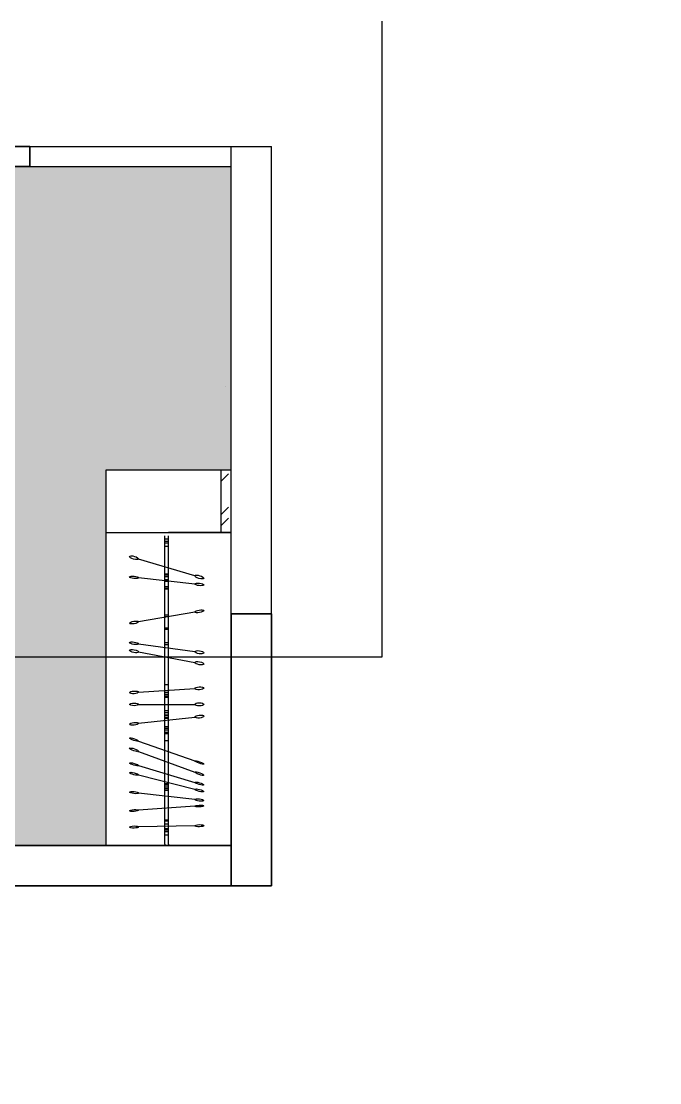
# Model space of a CAD drawing. Header units: millimetres. Extents: x 2258 to 5600, y 711 to 2563.
# Drawn here: x 4162.7 to 4285.2, y 1166.4 to 1370.1 of the extents above; entities that cross this region are included whole.
import ezdxf

# ---------------------------------------------------------------- set-up
doc = ezdxf.new("R2010")
doc.units = ezdxf.units.MM
for name, color, linetype, lineweight in [('HAT', 8, 'Continuous', 18), ('PQI-A-IN-FURN', 39, 'Continuous', 13), ('PQI-A-WALL', 30, 'Continuous', 50), ('PQI-ST-COLM', 34, 'Continuous', 40), ('WAL', 7, 'Continuous', 30)]:
    doc.layers.add(name, color=color, linetype=linetype, lineweight=lineweight)

msp = doc.modelspace()

# ---------------------------------------------------------------- hatches: boundary and pattern name
at = {"layer": 'HAT', "lineweight": 30, "true_color": 0x636466}
h = msp.add_hatch(color=251, dxfattribs=at)
h.dxf.hatch_style = 1
h.paths.add_polyline_path([(4202.997, 1342.212), (4164.363, 1342.212), (4155.043, 1342.212), (4155.043, 1330.212), (4131.043, 1330.212), (4131.043, 1301.412), (4131.043, 1262.292), (4092.643, 1262.292), (4055.083, 1262.292), (4055.083, 1330.212), (4031.083, 1330.212), (4031.083, 1300.806), (4031.08, 1248.127), (4178.995, 1248.127), (4178.995, 1283.972), (4202.997, 1283.972)])
h.paths.add_polyline_path([(4178.995, 1248.127), (4031.08, 1248.127), (4031.08, 1235.153), (4031.085, 1235.153), (4031.085, 1211.974), (4054.264, 1211.974), (4119.937, 1211.972), (4130.296, 1211.972), (4130.296, 1228.414), (4140.634, 1228.414), (4140.634, 1232.936, -0.4142136), (4141.045, 1233.347), (4150.499, 1233.347, -0.4142136), (4150.91, 1232.936), (4150.91, 1228.414), (4161.125, 1228.414), (4161.125, 1211.972), (4178.995, 1211.972)])
h.paths.add_polyline_path([(4041.578, 1218.601, -0.0925071), (4043.052, 1217.398, -0.147434), (4041.305, 1216.746, -0.0415583), (4041.613, 1216.245, -0.1092039), (4040.202, 1216.201, -0.1332645), (4040.742, 1214.084, -0.0957329), (4039.413, 1214.685, -0.0925071), (4038.724, 1212.911, -0.1474341), (4037.564, 1214.371, -0.0415583), (4037.182, 1213.924, -0.1092039), (4036.704, 1215.252, -0.1332644), (4034.858, 1214.084, -0.0957329), (4035.019, 1215.534, -0.0925071), (4033.119, 1215.641, -0.1474341), (4034.149, 1217.196, -0.0415583), (4033.606, 1217.42, -0.1092039), (4034.721, 1218.285, -0.1332644), (4033.04, 1219.68, -0.0957329), (4034.469, 1219.975, -0.0925071), (4033.983, 1221.815, -0.1474339), (4035.78, 1221.316, -0.0415583), (4035.826, 1221.902, -0.1092039), (4036.993, 1221.109, -0.1332644), (4037.8, 1223.139, -0.0957329), (4038.522, 1221.871, -0.0925071), (4040.122, 1222.901, -0.147434), (4040.203, 1221.038, -0.0415583), (4040.775, 1221.176, -0.1092039), (4040.381, 1219.821, -0.1332644), (4042.561, 1219.68, -0.0957329)], flags=16)
h.paths.add_polyline_path([(4478.761, 1276.791), (4478.761, 1314.351), (4546.681, 1314.351), (4546.681, 1338.351), (4517.275, 1338.351), (4451.622, 1338.354), (4451.622, 1338.349), (4428.443, 1338.349), (4428.443, 1315.17), (4428.441, 1249.497), (4428.441, 1239.138), (4444.883, 1239.138), (4444.883, 1228.8), (4449.405, 1228.8, -0.4142136), (4449.816, 1228.389), (4449.816, 1218.935, -0.4142136), (4449.405, 1218.524), (4444.883, 1218.524), (4444.883, 1208.309), (4428.441, 1208.309), (4428.441, 1195.472), (4558.681, 1195.472), (4558.681, 1205.071), (4558.681, 1214.391), (4546.681, 1214.391), (4546.681, 1238.391), (4517.881, 1238.391), (4478.761, 1238.391)])
h.paths.add_polyline_path([(4435.07, 1327.856, -0.0925071), (4433.867, 1326.382, -0.147434), (4433.215, 1328.129, -0.0415583), (4432.714, 1327.821, -0.1092039), (4432.67, 1329.232, -0.1332645), (4430.553, 1328.691, -0.0957329), (4431.154, 1330.021, -0.0925071), (4429.38, 1330.71, -0.1474341), (4430.84, 1331.87, -0.0415583), (4430.393, 1332.252, -0.1092039), (4431.72, 1332.729, -0.1332644), (4430.553, 1334.576, -0.0957329), (4432.003, 1334.415, -0.0925071), (4432.11, 1336.314, -0.1474341), (4433.664, 1335.284, -0.0415583), (4433.889, 1335.828, -0.1092039), (4434.754, 1334.713, -0.1332644), (4436.149, 1336.394, -0.0957329), (4436.444, 1334.965, -0.0925071), (4438.284, 1335.45, -0.1474339), (4437.785, 1333.654, -0.0415583), (4438.371, 1333.608, -0.1092039), (4437.578, 1332.441, -0.1332644), (4439.608, 1331.634, -0.0957329), (4438.34, 1330.911, -0.0925071), (4439.37, 1329.312, -0.147434), (4437.507, 1329.231, -0.0415583), (4437.644, 1328.659, -0.1092039), (4436.29, 1329.053, -0.1332644), (4436.149, 1326.873, -0.0957329)], flags=16)
h.paths.add_polyline_path([(4558.681, 1195.472), (4428.441, 1195.472), (4428.441, 1190.439), (4500.441, 1190.439), (4500.441, 1166.437), (4558.681, 1166.437)])
at = {"layer": 'HAT', "lineweight": 30, "true_color": 0xadddf7}
h = msp.add_hatch(color=141, dxfattribs=at)
h.dxf.hatch_style = 1
edge = h.paths.add_edge_path()
edge.add_line((4130.043, 1336.212), (4056.083, 1336.212))
edge.add_line((4056.083, 1336.212), (4056.083, 1316.134))
edge.add_line((4056.083, 1316.134), (4090.716, 1316.134))
edge.add_ellipse((4087.56, 1251.094), major_axis=(0, -65.149), ratio=0.84, start_angle=163.05711, end_angle=176.69354, ccw=False)
edge.add_ellipse((4131.299, 1408.137), major_axis=(0, -100.333), ratio=0.84, start_angle=-19.2534, end_angle=-0.85392)
edge.add_line((4130.043, 1307.814), (4130.043, 1336.212))
h.paths.add_polyline_path([(4087.046, 1332.226), (4087.204, 1321.828), (4065.514, 1321.828), (4065.356, 1332.226)], flags=16)
h.paths.add_polyline_path([(4098.106, 1332.226), (4119.797, 1332.226), (4119.955, 1321.828), (4098.264, 1321.828)], flags=16)
edge = h.paths.add_edge_path()
edge.add_line((4552.681, 1313.351), (4532.603, 1313.351))
edge.add_line((4532.603, 1313.351), (4532.603, 1278.717))
edge.add_ellipse((4467.563, 1281.874), major_axis=(-65.149, 0), ratio=0.84, start_angle=163.05711, end_angle=176.69354, ccw=False)
edge.add_ellipse((4624.605, 1238.135), major_axis=(-100.333, 0), ratio=0.84, start_angle=-19.2534, end_angle=-0.85392)
edge.add_line((4524.283, 1239.391), (4552.681, 1239.391))
edge.add_line((4552.681, 1239.391), (4552.681, 1313.351))
h.paths.add_polyline_path([(4548.695, 1271.328), (4548.695, 1249.637), (4538.297, 1249.479), (4538.297, 1271.17)], flags=16)
h.paths.add_polyline_path([(4538.297, 1282.229), (4538.297, 1303.92), (4548.695, 1304.078), (4548.695, 1282.388)], flags=16)
at = {"layer": 'HAT', "lineweight": 30, "true_color": 0x7aafdf}
h = msp.add_hatch(color=143, dxfattribs=at)
h.dxf.hatch_style = 1
edge = h.paths.add_edge_path(flags=0)
edge.add_line((4532.603, 1313.351), (4523.901, 1313.351))
edge.add_line((4523.901, 1313.351), (4523.901, 1263.76))
edge.add_ellipse((4554.629, 1244.454), major_axis=(-37.671, -12.298), ratio=0.8684506, start_angle=-56.62986, end_angle=-54.13017, ccw=False)
edge.add_ellipse((4492.656, 1284.774), major_axis=(-39.986, 0), ratio=0.84, start_angle=143.95969, end_angle=177.46022, ccw=False)
edge.add_line((4532.603, 1283.286), (4532.603, 1313.351))
edge = h.paths.add_edge_path()
edge.add_line((4523.901, 1313.351), (4479.761, 1313.351))
edge.add_line((4479.761, 1313.351), (4479.761, 1239.391))
edge.add_line((4479.761, 1239.391), (4524.283, 1239.391))
edge.add_ellipse((4624.605, 1238.135), major_axis=(-100.333, 0), ratio=0.84, start_angle=-19.2534, end_angle=-0.85392, ccw=False)
edge.add_ellipse((4467.563, 1281.874), major_axis=(-65.149, 0), ratio=0.84, start_angle=163.05711, end_angle=176.69354)
edge.add_line((4532.603, 1278.717), (4532.603, 1313.351))
edge.add_line((4532.603, 1313.351), (4523.901, 1313.351))
h.paths.add_polyline_path([(4548.695, 1271.328, -0.27732), (4538.297, 1271.17), (4538.297, 1249.479, -0.27732), (4548.695, 1249.637)])
h.paths.add_polyline_path([(4548.695, 1304.078, -0.27732), (4538.297, 1303.92), (4538.297, 1282.229, -0.27732), (4548.695, 1282.388)])
h.paths.add_polyline_path([(4087.046, 1332.226), (4065.356, 1332.226, -0.27732), (4065.514, 1321.828), (4087.204, 1321.828, -0.27732)])
h.paths.add_polyline_path([(4119.797, 1332.226), (4098.106, 1332.226, -0.27732), (4098.264, 1321.828), (4119.955, 1321.828, -0.27732)])
at = {"layer": 'HAT', "lineweight": 30}
h = msp.add_hatch(dxfattribs=at)
h.set_pattern_fill('GOST_GLASS', color=4, angle=180)
h.set_pattern_definition([(225, (4754.019, 2609.0577), (-8.485281, 1e-15), [5, -7]), (225, (4751.898, 2609.0577), (-8.485281, 1e-15), [2, -10]), (225, (4754.019, 2606.9364), (-8.485281, 1e-15), [2, -10])])
h.paths.add_polyline_path([(4200.995, 1271.972), (4202.995, 1271.972), (4202.995, 1283.972), (4200.995, 1283.972)])

# ---------------------------------------------------------------- linework, layer by layer
at = {"color": 246, "lineweight": 30}
msp.add_line((4202.002, 1300.042), (4202.002, 1300.042), dxfattribs=at)
at = {"layer": 'HAT', "color": 18, "lineweight": 30, "true_color": 0x000000}
for p, q in [((4231.967, 1248.127), (4231.967, 1370.075)), ((4202.997, 1256.401), (4202.997, 1346.075)), ((4202.997, 1342.212), (4202.997, 1346.075)), ((4210.724, 1256.401), (4210.724, 1346.075)), ((4210.724, 1204.247), (4210.724, 1346.075)), ((4164.363, 1342.212), (4202.997, 1342.212)), ((3970.426, 1248.127), (4231.967, 1248.127)), ((4210.724, 1204.247), (4023.359, 1204.247))]:
    msp.add_line(p, q, dxfattribs=at)
at = {"layer": 'HAT', "color": 7, "lineweight": 30}
msp.add_line((4164.363, 1346.075), (4210.724, 1346.075), dxfattribs=at)
at = {"layer": 'HAT', "color": 24, "lineweight": 30}
for p, q in [((4202.995, 1283.972), (4178.995, 1283.972)), ((4178.995, 1283.972), (4178.995, 1211.972)), ((4178.995, 1283.972), (4178.995, 1271.972)), ((4202.995, 1283.972), (4178.995, 1283.972)), ((4202.995, 1283.972), (4200.995, 1283.972)), ((4200.995, 1283.972), (4200.995, 1271.972)), ((4202.995, 1211.972), (4202.995, 1283.972)), ((4178.995, 1271.972), (4202.995, 1271.972)), ((4202.995, 1271.972), (4190.995, 1271.972)), ((4178.995, 1211.972), (4202.995, 1211.972)), ((4190.286, 1212.186), (4190.286, 1211.972)), ((4190.995, 1212.186), (4190.995, 1211.972))]:
    msp.add_line(p, q, dxfattribs=at)
at = {"layer": 'PQI-A-IN-FURN'}
msp.add_line((4202.996, 1320.316), (4202.996, 1337.308), dxfattribs=at)
at = {"layer": 'PQI-A-IN-FURN', "color": 18, "true_color": 0x000000}
msp.add_line((4202.996, 1302.316), (4202.996, 1320.316), dxfattribs=at)
at = {"layer": 'PQI-A-WALL', "color": 0, "lineweight": 35, "ltscale": 1000}
msp.add_lwpolyline([(4031.083, 1342.212), (4164.363, 1342.212), (4164.363, 1346.075), (4023.357, 1346.075), (4023.357, 1300.806), (4031.083, 1300.806), (4031.083, 1342.212)], dxfattribs=at)
msp.add_lwpolyline([(4202.995, 1211.972), (4119.936, 1211.972), (4119.936, 1204.246), (4202.995, 1204.246)], close=True, dxfattribs=at)
at = {"layer": 'PQI-ST-COLM', "color": 0, "lineweight": 35}
msp.add_lwpolyline([(4210.724, 1204.247), (4210.724, 1256.401), (4202.997, 1256.401), (4202.997, 1204.247)], close=True, dxfattribs=at)
at = {"layer": 'WAL', "color": 24}
for p, q in [((4190.286, 1212.186), (4190.286, 1271.332)), ((4190.995, 1270.715), (4190.286, 1270.715)), ((4190.995, 1212.186), (4190.995, 1271.332)), ((4190.995, 1270.284), (4190.286, 1270.284)), ((4190.995, 1269.976), (4190.286, 1269.976)), ((4190.995, 1269.297), (4190.286, 1269.297)), ((4196.058, 1263.697), (4185.223, 1266.905)), ((4196.058, 1262.111), (4185.223, 1263.305)), ((4190.995, 1263.996), (4190.286, 1263.996)), ((4190.995, 1263.811), (4190.286, 1263.811)), ((4190.995, 1263.502), (4190.286, 1263.502)), ((4190.995, 1262.886), (4190.286, 1262.886)), ((4190.995, 1262.701), (4190.286, 1262.701)), ((4190.995, 1262.578), (4190.286, 1262.578)), ((4190.995, 1261.591), (4190.286, 1261.591)), ((4190.995, 1261.283), (4190.286, 1261.283)), ((4190.995, 1261.098), (4190.286, 1261.098)), ((4197.745, 1261.925), (4197.742, 1261.926)), ((4196.058, 1256.736), (4185.223, 1254.877)), ((4190.995, 1256.166), (4190.286, 1256.166)), ((4190.995, 1255.796), (4190.286, 1255.796)), ((4190.995, 1253.639), (4190.286, 1253.639)), ((4190.995, 1253.392), (4190.286, 1253.392)), ((4185.223, 1250.636), (4196.058, 1249.144)), ((4190.995, 1250.803), (4190.286, 1250.803)), ((4190.995, 1250.433), (4190.286, 1250.433)), ((4185.223, 1249.087), (4196.058, 1247.073)), ((4190.995, 1242.789), (4190.286, 1242.789)), ((4185.223, 1241.384), (4196.058, 1242.056)), ((4190.995, 1241.617), (4190.286, 1241.617)), ((4190.995, 1241.247), (4190.286, 1241.247)), ((4190.995, 1240.877), (4190.286, 1240.877)), ((4190.995, 1240.508), (4190.286, 1240.508)), ((4190.995, 1240.323), (4190.286, 1240.323)), ((4185.223, 1239.029), (4196.058, 1239.029)), ((4185.223, 1235.399), (4196.058, 1236.593)), ((4190.995, 1237.799), (4190.286, 1237.799)), ((4190.995, 1237.423), (4190.286, 1237.423)), ((4190.995, 1236.971), (4190.286, 1236.971)), ((4190.995, 1236.896), (4190.286, 1236.896)), ((4190.995, 1236.519), (4190.286, 1236.519)), ((4190.995, 1236.293), (4190.286, 1236.293)), ((4190.995, 1234.712), (4190.286, 1234.712)), ((4190.995, 1234.411), (4190.286, 1234.411)), ((4190.995, 1234.064), (4190.286, 1234.064)), ((4190.995, 1233.658), (4190.286, 1233.658)), ((4190.995, 1233.357), (4190.286, 1233.357)), ((4190.995, 1232.031), (4190.286, 1232.031)), ((4185.223, 1231.979), (4196.058, 1228.174)), ((4185.223, 1229.999), (4196.058, 1226.045)), ((4185.223, 1227.277), (4196.058, 1224.069)), ((4185.223, 1225.488), (4196.058, 1222.728)), ((4196.058, 1220.768), (4185.223, 1222.007)), ((4190.995, 1223.809), (4190.286, 1223.809)), ((4190.995, 1223.538), (4190.286, 1223.538)), ((4190.995, 1223.132), (4190.286, 1223.132)), ((4190.995, 1222.815), (4190.286, 1222.815)), ((4190.995, 1222.499), (4190.286, 1222.499)), ((4197.745, 1220.575), (4197.743, 1220.576)), ((4196.058, 1219.467), (4185.223, 1218.721)), ((4197.745, 1219.584), (4197.745, 1219.584)), ((4196.058, 1215.733), (4185.223, 1215.509)), ((4190.995, 1216.807), (4190.286, 1216.807)), ((4190.995, 1216.626), (4190.286, 1216.626)), ((4190.995, 1216.039), (4190.286, 1216.039)), ((4197.745, 1215.768), (4197.745, 1215.768)), ((4190.995, 1215.181), (4190.286, 1215.181)), ((4190.995, 1214.91), (4190.286, 1214.91)), ((4190.995, 1214.593), (4190.286, 1214.593)), ((4190.995, 1213.961), (4190.286, 1213.961))]:
    msp.add_line(p, q, dxfattribs=at)
for centre, major_axis, ratio in [((4184.379, 1267.155), (-0.844, 0.25), 0.3131288), ((4184.379, 1263.398), (-0.844, 0.093), 0.2755222), ((4196.902, 1263.447), (-0.844, 0.25), 0.3131288), ((4196.902, 1262.033), (-0.844, 0.093), 0.2755222), ((4196.902, 1256.881), (-0.844, -0.145), 0.2910906), ((4184.379, 1254.732), (-0.844, -0.145), 0.2910906), ((4184.379, 1250.753), (-0.844, 0.116), 0.2745976), ((4184.379, 1249.244), (-0.844, 0.157), 0.3210647), ((4196.902, 1249.028), (-0.844, 0.116), 0.3448482), ((4196.902, 1246.916), (-0.844, 0.157), 0.3422385), ((4196.902, 1242.108), (-0.844, -0.052), 0.3430237), ((4184.379, 1241.332), (-0.844, -0.052), 0.3024498), ((4184.379, 1239.029), (-0.844, 0), 0.3030301), ((4196.902, 1239.029), (-0.844, 0), 0.3436818), ((4196.902, 1236.686), (-0.844, -0.093), 0.3383719), ((4184.379, 1235.306), (-0.844, -0.093), 0.3012075), ((4184.379, 1232.275), (-0.844, 0.296), 0.1839407), ((4184.379, 1230.307), (-0.844, 0.308), 0.2182623), ((4196.902, 1227.878), (-0.844, 0.296), 0.1839407), ((4184.379, 1227.527), (-0.844, 0.25), 0.2010045), ((4184.379, 1225.703), (-0.844, 0.215), 0.2251506), ((4196.902, 1225.737), (-0.844, 0.308), 0.2182623), ((4196.902, 1223.82), (-0.844, 0.25), 0.2010045), ((4184.379, 1222.103), (-0.844, 0.096), 0.2308394), ((4196.902, 1222.513), (-0.844, 0.215), 0.2251506), ((4196.902, 1220.682), (-0.844, 0.096), 0.2308394), ((4184.379, 1218.663), (-0.844, -0.058), 0.193898), ((4196.902, 1219.521), (-0.844, -0.058), 0.193898), ((4196.902, 1215.748), (-0.844, -0.017), 0.2417153), ((4184.379, 1215.492), (-0.844, -0.017), 0.2417153)]:
    msp.add_ellipse(centre, major_axis=major_axis, ratio=ratio, dxfattribs=at)

doc.saveas('drawing.dxf')
